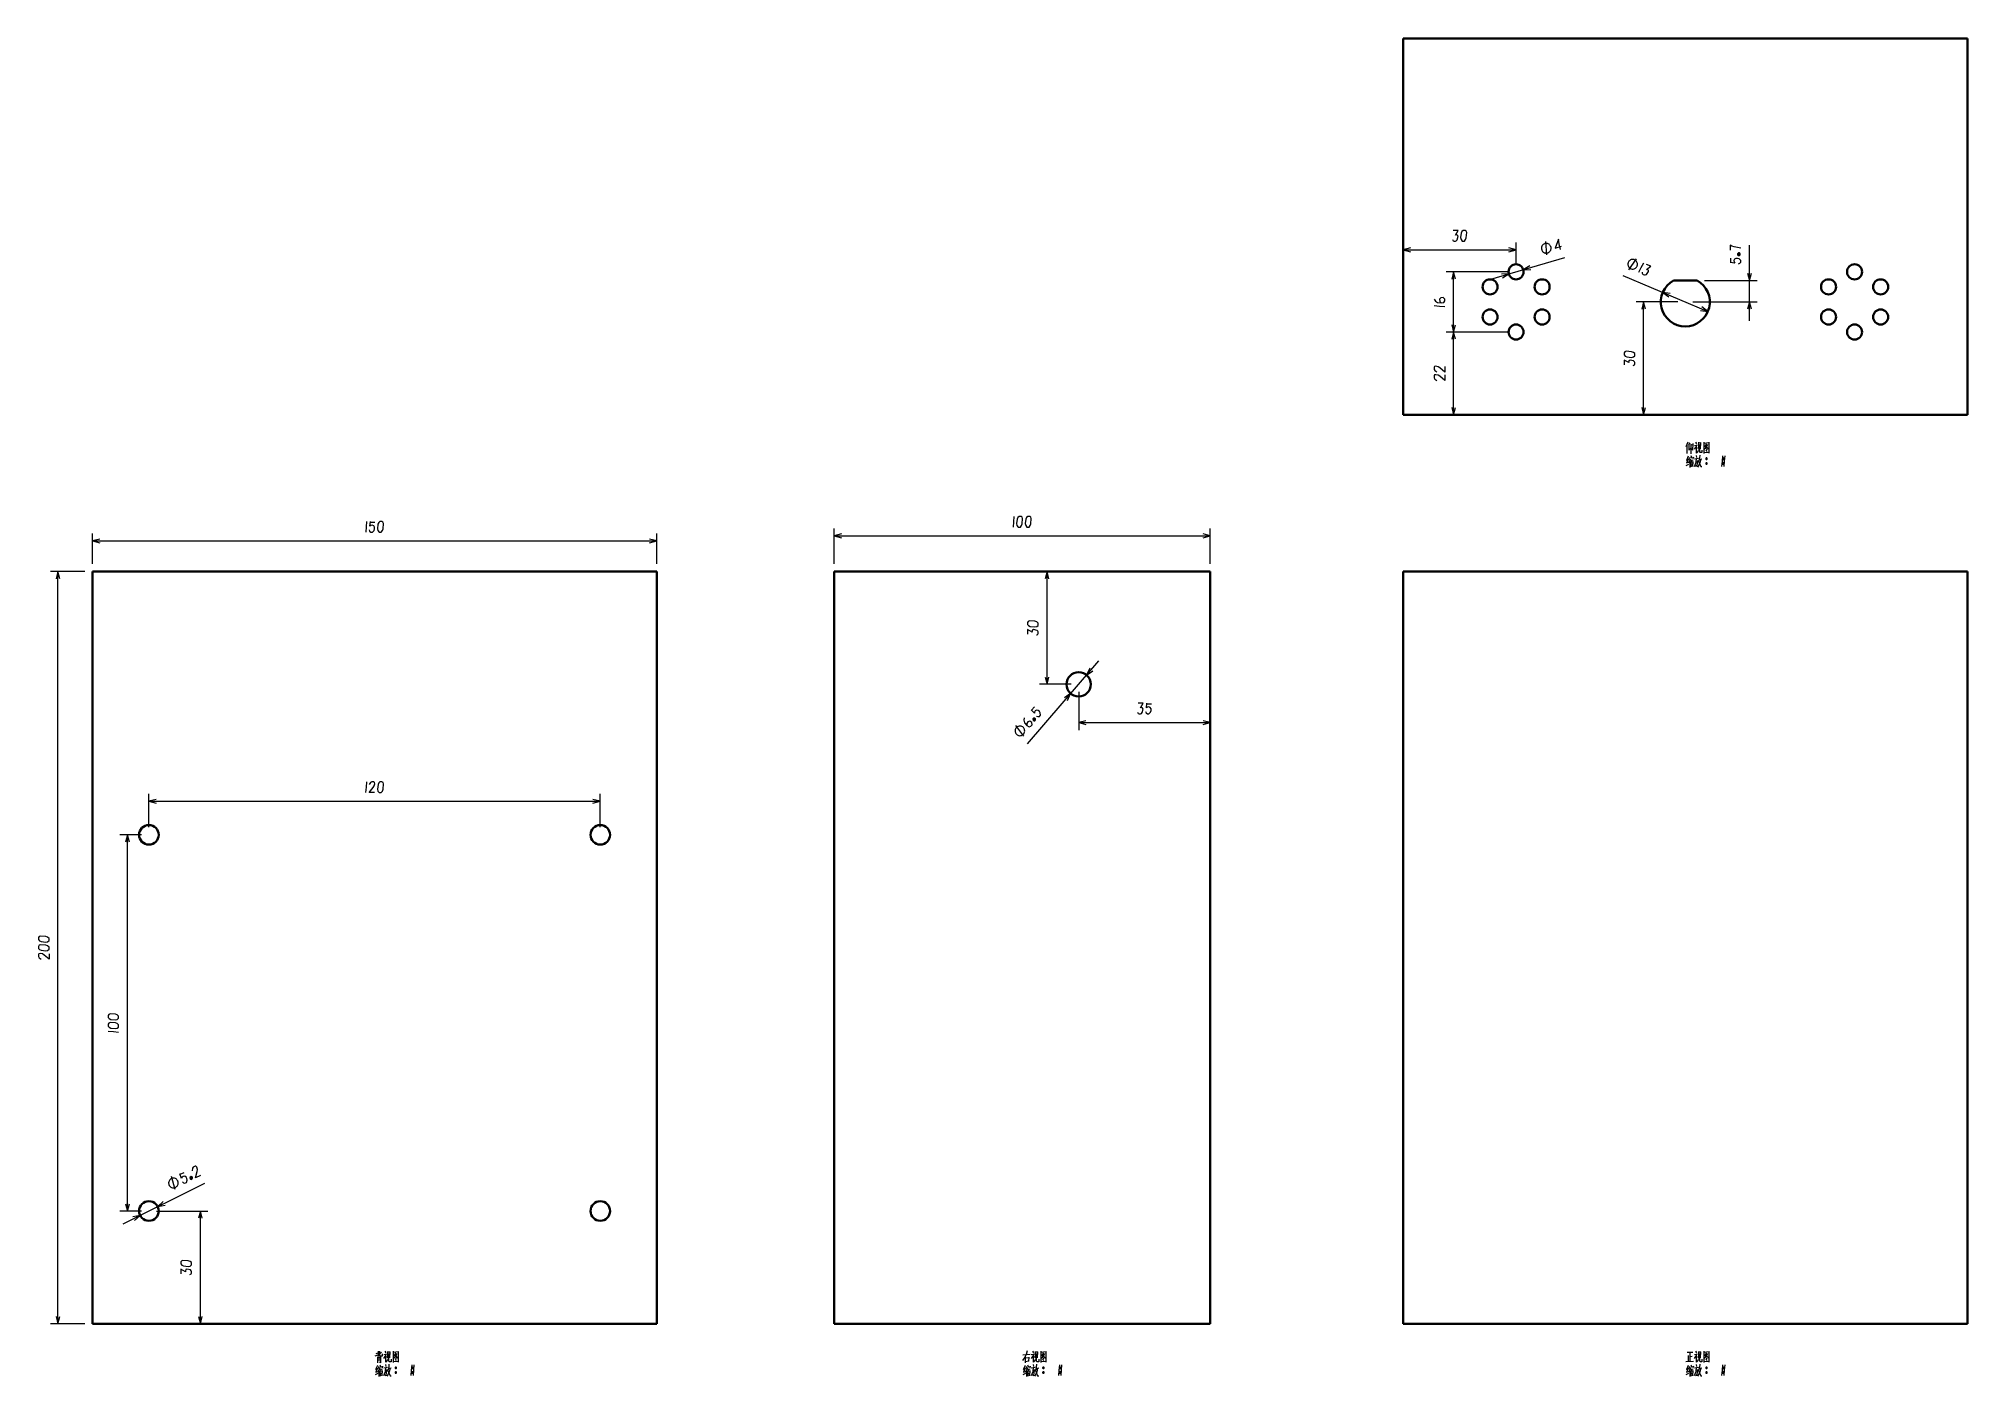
# Model space of a CAD drawing. Extents: x 73 to 586, y 102 to 457.
import ezdxf

# ---------------------------------------------------------------- set-up
doc = ezdxf.new("R2010")
doc.units = 0

msp = doc.modelspace()

# ---------------------------------------------------------------- linework, layer by layer
at = {"color": 7, "lineweight": 35}
for p, q in [((435.81, 357.3), (435.81, 457.3)), ((585.81, 457.3), (435.81, 457.3)), ((585.81, 357.3), (585.81, 457.3)), ((585.81, 357.3), (435.81, 357.3)), ((237.32, 315.65), (87.32, 315.65)), ((87.32, 315.65), (87.32, 115.65)), ((237.32, 115.65), (237.32, 315.65)), ((384.52, 315.65), (284.52, 315.65)), ((284.52, 315.65), (284.52, 115.65)), ((384.52, 315.65), (384.52, 115.65)), ((435.81, 315.65), (585.81, 315.65)), ((435.81, 115.65), (435.81, 315.65)), ((585.81, 315.65), (585.81, 115.65)), ((87.32, 115.65), (237.32, 115.65)), ((384.52, 115.65), (284.52, 115.65)), ((585.81, 115.65), (435.81, 115.65))]:
    msp.add_line(p, q, dxfattribs=at)
at = {"color": 7, "lineweight": 13}
for p, q in [((435.81, 401.13), (465.81, 401.13)), ((527.89, 382.3), (527.89, 402.4)), ((459.1, 393.32), (478.77, 399.11)), ((494.17, 394.36), (516.8, 384.76)), ((499.73, 357.3), (499.73, 387.3)), ((449.2, 357.3), (449.2, 379.3)), ((87.32, 323.76), (237.32, 323.76)), ((284.52, 325.11), (384.52, 325.11)), ((78.14, 115.65), (78.14, 315.65)), ((341.1, 285.65), (341.1, 315.65)), ((335.89, 269.85), (354.91, 291.89)), ((349.52, 275.47), (384.52, 275.47)), ((102.32, 254.55), (222.32, 254.55)), ((96.62, 145.65), (96.62, 245.65)), ((95.52, 142.25), (117.16, 153.06)), ((116, 115.65), (116, 145.65))]:
    msp.add_line(p, q, dxfattribs=at)
at = {"color": 7, "lineweight": 13, "ltscale": 0.145719}
msp.add_line((465.81, 397.3), (465.81, 403.13), dxfattribs=at)
at = {"color": 7, "lineweight": 13, "ltscale": 0.415212}
for p, q in [((463.81, 395.3), (447.2, 395.3)), ((463.81, 379.3), (447.2, 379.3)), ((463.81, 379.3), (447.2, 379.3))]:
    msp.add_line(p, q, dxfattribs=at)
at = {"color": 7, "lineweight": 13, "ltscale": 0.4}
msp.add_line((449.2, 379.3), (449.2, 395.3), dxfattribs=at)
at = {"color": 7, "lineweight": 35, "ltscale": 0.156205}
msp.add_line((507.69, 393), (513.94, 393), dxfattribs=at)
at = {"color": 7, "lineweight": 13, "ltscale": 0.348712}
msp.add_line((515.94, 393), (529.89, 393), dxfattribs=at)
at = {"color": 7, "lineweight": 13, "ltscale": 0.277081}
msp.add_line((508.81, 387.3), (497.73, 387.3), dxfattribs=at)
at = {"color": 7, "lineweight": 13, "ltscale": 0.426814}
msp.add_line((512.81, 387.3), (529.89, 387.3), dxfattribs=at)
at = {"color": 7, "lineweight": 13, "ltscale": 0.202918}
for p, q in [((87.32, 317.65), (87.32, 325.76)), ((237.32, 317.65), (237.32, 325.76))]:
    msp.add_line(p, q, dxfattribs=at)
at = {"color": 7, "lineweight": 13, "ltscale": 0.23661}
for p, q in [((284.52, 317.65), (284.52, 327.11)), ((384.52, 317.65), (384.52, 327.11))]:
    msp.add_line(p, q, dxfattribs=at)
at = {"color": 7, "lineweight": 13, "ltscale": 0.229675}
for p, q in [((85.32, 315.65), (76.14, 315.65)), ((85.32, 115.65), (76.14, 115.65))]:
    msp.add_line(p, q, dxfattribs=at)
at = {"color": 7, "lineweight": 13, "ltscale": 0.210406}
msp.add_line((347.52, 285.65), (339.1, 285.65), dxfattribs=at)
at = {"color": 7, "lineweight": 13, "ltscale": 0.254477}
msp.add_line((349.52, 283.65), (349.52, 273.47), dxfattribs=at)
at = {"color": 7, "lineweight": 13, "ltscale": 0.222502}
for p, q in [((102.32, 247.65), (102.32, 256.55)), ((222.32, 247.65), (222.32, 256.55))]:
    msp.add_line(p, q, dxfattribs=at)
at = {"color": 7, "lineweight": 13, "ltscale": 0.142492}
for p, q in [((100.32, 245.65), (94.62, 245.65)), ((100.32, 145.65), (94.62, 145.65))]:
    msp.add_line(p, q, dxfattribs=at)
at = {"color": 7, "lineweight": 13, "ltscale": 0.34202}
msp.add_line((104.32, 145.65), (118, 145.65), dxfattribs=at)
at = {"color": 7, "lineweight": 13}
for points in [[(448.94, 403.93), (449.01, 403.72), (449.12, 403.55), (449.33, 403.48), (449.75, 403.48), (449.92, 403.58), (450.17, 403.79), (450.38, 404.74), (450.24, 404.98), (449.96, 405.12), (449.68, 405.05), (450.38, 406.28), (449.12, 406.28)], [(437.75, 401.65), (435.81, 401.13), (437.75, 400.61)], [(463.88, 400.61), (465.81, 401.13), (463.88, 401.65)], [(474, 399.79), (473.69, 403.35)], [(477.61, 401.22), (477.3, 402.77), (477.05, 403.97), (476.21, 401.61), (477.89, 402.11)], [(525.54, 401.63), (523.82, 401.91), (523.19, 402.15), (522.74, 402.4), (522.74, 401.03)], [(524.84, 399.7), (524.84, 400.26)], [(525.05, 400.33), (525.05, 399.63)], [(525.26, 399.7), (525.26, 400.26)], [(449.72, 393.37), (449.2, 395.3), (448.69, 393.37)], [(469.44, 396.91), (467.73, 395.86), (469.73, 395.91)], [(495.81, 395.83), (497.82, 398.78)], [(499.65, 397.62), (499.01, 396.38), (498.37, 395.13)], [(499.38, 395.19), (499.37, 394.97), (499.39, 394.77), (499.56, 394.62), (499.95, 394.46), (500.15, 394.49), (500.46, 394.58), (501.02, 395.37), (500.99, 395.65), (500.78, 395.89), (500.5, 395.94), (501.62, 396.79), (500.46, 397.28)], [(524.91, 397.43), (525.29, 397.57), (525.54, 397.88), (525.54, 398.3), (525.12, 398.72), (524.7, 398.86), (524.24, 398.86), (523.86, 398.65), (523.72, 398.27), (523.79, 397.88), (524, 397.64), (522.74, 397.78)], [(522.88, 397.78), (522.88, 398.93)], [(527.37, 394.93), (527.89, 393), (528.4, 394.93)], [(462.19, 393.69), (463.89, 394.73), (461.9, 394.69)], [(506.81, 389.56), (504.83, 389.84), (506.41, 388.61)], [(444.05, 388.07), (444.37, 387.54), (444.96, 387.16), (445.87, 387.02), (446.61, 387.12), (446.85, 387.58), (446.85, 388.07), (446.43, 388.49), (445.8, 388.42), (445.49, 388), (445.52, 387.44), (445.91, 387.05)], [(444.05, 386.32), (445.45, 386.21), (446.85, 386.11)], [(500.25, 385.37), (499.73, 387.3), (499.21, 385.37)], [(514.82, 385.04), (516.8, 384.76), (515.22, 385.99)], [(528.4, 385.37), (527.89, 387.3), (527.37, 385.37)], [(448.69, 381.23), (449.2, 379.3), (449.72, 381.23)], [(449.72, 377.37), (449.2, 379.3), (448.69, 377.37)], [(446.85, 370.12), (446.85, 368.65), (445.52, 369.77), (445.1, 370.05), (444.51, 370.19), (444.16, 370.12), (444.05, 369.94), (444.05, 369.35), (444.19, 369.03), (444.75, 368.68)], [(496.93, 370.43), (497.14, 370.5), (497.31, 370.6), (497.38, 370.81), (497.38, 371.23), (497.28, 371.41), (497.07, 371.65), (496.12, 371.86), (495.88, 371.72), (495.74, 371.44), (495.81, 371.16), (494.58, 371.86), (494.58, 370.6)], [(446.85, 367.88), (446.85, 366.41), (445.52, 367.53), (445.1, 367.81), (444.51, 367.95), (444.16, 367.88), (444.05, 367.7), (444.05, 367.11), (444.19, 366.79), (444.75, 366.44)], [(448.69, 359.23), (449.2, 357.3), (449.72, 359.23)], [(499.21, 359.23), (499.73, 357.3), (500.25, 359.23)], [(511.51, 350.05), (510.92, 348.76)], [(511.3, 347.01), (511.3, 348.23), (511.3, 349.49)], [(511.72, 349.35), (512.14, 349.88)], [(511.72, 349.49), (511.72, 347.92)], [(512.28, 349.53), (512.28, 348.23), (512.28, 346.9)], [(512.28, 349.32), (512.81, 349.39)], [(512.77, 347.92), (512.88, 349.63)], [(513.86, 349.35), (513.68, 348.86), (513.19, 348.13)], [(513.23, 349.14), (513.79, 349.21)], [(513.51, 350.02), (513.79, 349.6)], [(513.68, 348.86), (513.68, 347.08)], [(514.28, 349.98), (514.28, 348.3)], [(514.94, 349.81), (514.28, 349.74)], [(514.59, 349.39), (514.49, 348.34)], [(514.87, 348.23), (514.94, 349.91)], [(515.71, 350.02), (515.71, 348.55), (515.71, 347.04)], [(515.71, 349.98), (515.71, 348.58), (515.71, 347.18)], [(517.18, 349.84), (515.71, 349.7)], [(516.48, 349.56), (515.92, 348.76)], [(516.24, 349), (516.94, 348.27)], [(516.27, 349.21), (516.73, 349.28)], [(516.27, 348.51), (516.48, 348.79)], [(516.48, 348.79), (516.83, 349.42)], [(517.15, 347.22), (517.15, 348.58), (517.18, 349.98)], [(511.02, 343.82), (511.72, 344.21)], [(511.48, 345.26), (511.06, 345.12)], [(511.55, 346.27), (511.09, 345.19)], [(511.13, 344.49), (511.65, 344.66)], [(511.62, 345.5), (511.16, 344.49)], [(511.93, 344.98), (511.62, 344.49)], [(511.72, 347.92), (512.25, 348.44)], [(511.86, 345.96), (511.76, 345.4)], [(511.86, 345.82), (512.91, 345.96)], [(512.11, 345.54), (511.93, 344.98)], [(511.97, 345.05), (511.97, 343.33)], [(512.18, 345.26), (512.88, 345.36)], [(512.25, 346.45), (512.42, 346.06)], [(512.25, 344.84), (512.28, 343.44)], [(512.25, 344.73), (512.77, 344.8)], [(512.28, 344.17), (512.67, 344.24)], [(512.74, 343.68), (512.32, 343.61)], [(512.49, 345.29), (512.42, 344.73)], [(512.77, 347.92), (512.49, 348.27)], [(512.81, 344.91), (512.74, 343.51)], [(512.95, 346.06), (512.81, 345.61)], [(513.72, 345.68), (513.61, 344.77), (513.51, 344.35), (513.19, 343.47)], [(513.23, 345.61), (514.28, 345.75)], [(514.03, 345.19), (513.93, 344.35), (513.79, 343.51), (513.58, 343.79)], [(513.65, 345.01), (514.03, 345.08)], [(513.68, 348.69), (514, 348.37)], [(513.72, 346.52), (513.82, 345.96)], [(513.79, 347.08), (514.07, 347.36)], [(514.42, 343.93), (514.03, 343.4)], [(514.07, 347.36), (514.31, 347.71)], [(514.42, 345.19), (514.24, 344.63)], [(514.49, 348.34), (514.31, 347.71)], [(514.35, 344.94), (514.91, 343.51)], [(514.56, 345.82), (514.42, 345.19)], [(514.7, 344.56), (514.42, 343.93)], [(514.49, 345.43), (515.19, 345.57)], [(514.63, 346.55), (514.56, 345.82)], [(514.63, 347.36), (514.63, 348.44)], [(514.77, 347.25), (514.63, 347.36)], [(514.91, 345.5), (514.7, 344.56)], [(515.19, 347.25), (514.77, 347.25)], [(515.19, 347.88), (515.19, 347.25)], [(515.71, 347.29), (517.08, 347.39)], [(515.78, 348.09), (516.27, 348.51)], [(516.24, 347.92), (516.59, 347.53)], [(516.24, 345.64), (516.62, 345.64)], [(516.24, 344.38), (516.62, 344.38)], [(516.27, 345.75), (516.59, 345.75)], [(516.27, 345.5), (516.59, 345.5)], [(516.27, 344.49), (516.59, 344.49)], [(516.27, 344.24), (516.59, 344.24)], [(516.34, 348.3), (516.59, 348.02)], [(516.94, 348.27), (517.11, 348.3)], [(517.15, 347.11), (517.15, 347.22), (517.08, 347.39)], [(520.68, 346.38), (520.58, 344.98), (520.47, 343.58)], [(520.68, 345.64), (521.07, 345.64)], [(520.68, 344.38), (521.07, 344.38)], [(520.72, 345.75), (521.03, 345.75)], [(520.72, 345.5), (521.03, 345.5)], [(520.72, 344.49), (521.03, 344.49)], [(520.72, 344.24), (521.03, 344.24)], [(521.28, 346.38), (521.17, 344.98), (521.07, 343.58)], [(514.91, 343.51), (515.22, 343.51)], [(160.17, 328.91), (160.07, 327.51), (159.96, 326.11)], [(160.87, 326.74), (161.01, 326.36), (161.33, 326.11), (161.75, 326.11), (162.17, 326.53), (162.31, 326.95), (162.31, 327.41), (162.1, 327.79), (161.71, 327.93), (161.33, 327.86), (161.08, 327.65), (161.22, 328.91)], [(161.22, 328.77), (162.38, 328.77)], [(332.31, 330.26), (332.21, 328.86), (332.1, 327.46)], [(89.26, 324.28), (87.32, 323.76), (89.26, 323.25)], [(235.39, 323.25), (237.32, 323.76), (235.39, 324.28)], [(286.45, 325.63), (284.52, 325.11), (286.45, 324.59)], [(382.59, 324.59), (384.52, 325.11), (382.59, 325.63)], [(78.65, 313.72), (78.14, 315.65), (77.62, 313.72)], [(341.62, 313.72), (341.1, 315.65), (340.58, 313.72)], [(338.3, 298.78), (338.51, 298.85), (338.68, 298.95), (338.75, 299.16), (338.75, 299.58), (338.65, 299.76), (338.44, 300), (337.49, 300.21), (337.25, 300.07), (337.11, 299.79), (337.18, 299.51), (335.95, 300.21), (335.95, 298.95)], [(340.58, 287.58), (341.1, 285.65), (341.62, 287.58)], [(352.51, 289.91), (351.64, 288.11), (353.3, 289.23)], [(346.52, 281.39), (347.39, 283.19), (345.74, 282.06)], [(338.29, 277.2), (338.68, 277.06), (339.07, 277.13), (339.34, 277.45), (339.3, 278.05), (339.07, 278.43), (338.73, 278.72), (338.3, 278.82), (337.94, 278.62), (337.74, 278.28), (337.74, 277.96), (336.88, 278.88)], [(336.98, 278.79), (337.74, 279.67)], [(365.2, 278.27), (365.27, 278.06), (365.37, 277.89), (365.58, 277.82), (366, 277.82), (366.18, 277.92), (366.42, 278.13), (366.63, 279.08), (366.49, 279.32), (366.21, 279.46), (365.93, 279.39), (366.63, 280.62), (365.37, 280.62)], [(367.33, 278.45), (367.47, 278.06), (367.79, 277.82), (368.21, 277.82), (368.63, 278.24), (368.77, 278.66), (368.77, 279.11), (368.56, 279.5), (368.17, 279.64), (367.79, 279.57), (367.54, 279.36), (367.68, 280.62)], [(367.68, 280.48), (368.84, 280.48)], [(334.98, 271.87), (332.79, 274.68)], [(335, 276.71), (334.9, 276.11), (335.1, 275.43), (335.7, 274.73), (336.32, 274.33), (336.8, 274.51), (337.12, 274.88), (337.08, 275.48), (336.56, 275.83), (336.04, 275.72), (335.7, 275.27), (335.74, 274.73)], [(337.37, 276.24), (337.74, 276.66)], [(337.94, 276.58), (337.48, 276.05)], [(337.69, 275.97), (338.05, 276.39)], [(351.45, 275.99), (349.52, 275.47), (351.45, 274.95)], [(382.59, 274.95), (384.52, 275.47), (382.59, 275.99)], [(160.15, 259.7), (160.05, 258.3), (159.94, 256.9)], [(162.32, 256.9), (160.85, 256.9), (161.97, 258.23), (162.25, 258.65), (162.39, 259.24), (162.32, 259.59), (162.15, 259.7), (161.55, 259.7), (161.24, 259.56), (160.89, 259)], [(104.26, 255.07), (102.32, 254.55), (104.26, 254.03)], [(220.39, 254.03), (222.32, 254.55), (220.39, 255.07)], [(97.14, 243.72), (96.62, 245.65), (96.11, 243.72)], [(75.79, 214.04), (75.79, 212.57), (74.46, 213.69), (74.04, 213.97), (73.44, 214.11), (73.09, 214.04), (72.99, 213.86), (72.99, 213.27), (73.13, 212.95), (73.69, 212.6)], [(91.47, 193.44), (92.87, 193.34), (94.27, 193.23)], [(109.31, 151.37), (108.37, 154.81)], [(111.23, 153.42), (111.52, 153.14), (111.91, 153.06), (112.29, 153.25), (112.48, 153.81), (112.42, 154.25), (112.21, 154.66), (111.85, 154.91), (111.45, 154.86), (111.13, 154.63), (111.01, 154.33), (110.57, 155.52)], [(110.63, 155.4), (111.67, 155.91)], [(113.23, 154.5), (113.73, 154.75)], [(113.89, 154.6), (113.26, 154.28)], [(113.42, 154.13), (113.92, 154.38)], [(116.05, 155.13), (114.73, 154.47), (115.14, 156.16), (115.2, 156.66), (115.06, 157.26), (114.84, 157.54), (114.64, 157.55), (114.11, 157.29), (113.89, 157.02), (113.83, 156.37)], [(96.11, 147.58), (96.62, 145.65), (97.14, 147.58)], [(98.5, 143.16), (100, 144.49), (98.04, 144.09)], [(106.15, 148.14), (104.65, 146.81), (106.61, 147.21)], [(116.52, 143.72), (116, 145.65), (115.49, 143.72)], [(113.2, 128.78), (113.41, 128.85), (113.58, 128.95), (113.65, 129.16), (113.65, 129.58), (113.55, 129.76), (113.34, 130), (112.39, 130.21), (112.15, 130.07), (112.01, 129.79), (112.08, 129.51), (110.85, 130.21), (110.85, 128.95)], [(77.62, 117.58), (78.14, 115.65), (78.65, 117.58)], [(115.49, 117.58), (116, 115.65), (116.52, 117.58)], [(162.71, 107.77), (163.23, 107.91)], [(163.23, 108.37), (163.23, 107.04)], [(163.62, 108.37), (163.62, 107.28)], [(164.18, 108.09), (163.62, 107.56)], [(165.37, 107.7), (165.19, 107.21), (164.7, 106.48)], [(165.02, 108.37), (165.3, 107.95)], [(165.79, 108.33), (165.79, 106.65)], [(166.45, 108.16), (165.79, 108.09)], [(166.1, 107.74), (166, 106.69)], [(166.38, 106.58), (166.45, 108.26)], [(167.22, 108.37), (167.22, 106.9), (167.22, 105.39)], [(167.22, 108.33), (167.22, 106.93), (167.22, 105.53)], [(168.69, 108.19), (167.22, 108.05)], [(167.99, 107.91), (167.43, 107.11)], [(167.99, 107.14), (168.34, 107.77)], [(168.66, 105.57), (168.66, 106.93), (168.69, 108.33)], [(335.85, 108.47), (335.57, 107.49)], [(337.56, 107.7), (337.39, 107.21), (336.9, 106.48)], [(337.21, 108.37), (337.49, 107.95)], [(337.98, 108.33), (337.98, 106.65)], [(338.65, 108.16), (337.98, 108.09)], [(338.3, 107.74), (338.19, 106.69)], [(338.58, 106.58), (338.65, 108.26)], [(339.42, 108.37), (339.42, 106.9), (339.42, 105.39)], [(339.42, 108.33), (339.42, 106.93), (339.42, 105.53)], [(340.89, 108.19), (339.42, 108.05)], [(340.19, 107.91), (339.63, 107.11)], [(340.19, 107.14), (340.54, 107.77)], [(340.85, 105.57), (340.85, 106.93), (340.89, 108.33)], [(511.27, 108.09), (512.77, 108.16)], [(512.04, 108.09), (512.04, 106.93), (512.04, 105.74)], [(513.86, 107.7), (513.68, 107.21), (513.19, 106.48)], [(513.51, 108.37), (513.79, 107.95)], [(514.28, 108.33), (514.28, 106.65)], [(514.94, 108.16), (514.28, 108.09)], [(514.59, 107.74), (514.49, 106.69)], [(514.87, 106.58), (514.94, 108.26)], [(515.71, 108.37), (515.71, 106.9), (515.71, 105.39)], [(515.71, 108.33), (515.71, 106.93), (515.71, 105.53)], [(517.18, 108.19), (515.71, 108.05)], [(516.48, 107.91), (515.92, 107.11)], [(516.48, 107.14), (516.83, 107.77)], [(517.15, 105.57), (517.15, 106.93), (517.18, 108.33)], [(162.5, 107.11), (163.23, 107.39)], [(162.99, 103.61), (162.57, 103.47)], [(163.06, 104.62), (162.6, 103.54)], [(162.64, 102.84), (163.16, 103.01)], [(163.13, 103.85), (162.67, 102.84)], [(163.06, 106.93), (163.06, 105.29)], [(163.06, 106.76), (163.9, 106.83)], [(163.06, 106.34), (163.72, 106.41)], [(163.06, 106.02), (163.72, 106.09)], [(163.44, 103.33), (163.13, 102.84)], [(163.37, 104.31), (163.27, 103.75)], [(163.37, 104.17), (164.42, 104.31)], [(163.62, 103.89), (163.44, 103.33)], [(163.48, 103.4), (163.48, 101.68)], [(163.62, 107.28), (163.72, 107.14)], [(163.9, 105.32), (163.62, 105.57)], [(163.69, 103.61), (164.39, 103.71)], [(163.72, 107.14), (164.42, 107.18)], [(163.76, 104.8), (163.93, 104.41)], [(163.76, 103.19), (163.79, 101.79)], [(163.76, 103.08), (164.28, 103.15)], [(163.79, 102.52), (164.18, 102.59)], [(163.9, 106.9), (163.9, 105.32)], [(164, 103.64), (163.93, 103.08)], [(164.32, 103.26), (164.25, 101.86)], [(164.46, 104.41), (164.32, 103.96)], [(164.42, 107.18), (164.39, 107.67)], [(165.23, 104.03), (165.12, 103.12), (165.02, 102.7), (164.7, 101.82)], [(164.74, 107.49), (165.3, 107.56)], [(164.74, 103.96), (165.79, 104.1)], [(165.54, 103.54), (165.44, 102.7), (165.3, 101.86), (165.09, 102.14)], [(165.16, 103.36), (165.54, 103.43)], [(165.19, 107.21), (165.19, 105.43)], [(165.19, 107.04), (165.51, 106.72)], [(165.23, 104.87), (165.33, 104.31)], [(165.3, 105.43), (165.58, 105.71)], [(165.58, 105.71), (165.82, 106.06)], [(165.93, 103.54), (165.75, 102.98)], [(166, 106.69), (165.82, 106.06)], [(165.86, 103.29), (166.42, 101.86)], [(166.07, 104.17), (165.93, 103.54)], [(166.21, 102.91), (165.93, 102.28)], [(166, 103.78), (166.7, 103.92)], [(166.14, 104.9), (166.07, 104.17)], [(166.14, 105.71), (166.14, 106.79)], [(166.28, 105.6), (166.14, 105.71)], [(166.42, 103.85), (166.21, 102.91)], [(166.7, 105.6), (166.28, 105.6)], [(166.7, 106.23), (166.7, 105.6)], [(167.22, 105.64), (168.59, 105.74)], [(167.29, 106.44), (167.78, 106.86)], [(167.75, 107.35), (168.45, 106.62)], [(167.75, 106.27), (168.1, 105.88)], [(167.75, 103.99), (168.13, 103.99)], [(167.75, 102.73), (168.13, 102.73)], [(167.78, 107.56), (168.24, 107.63)], [(167.78, 106.86), (167.99, 107.14)], [(167.78, 104.1), (168.1, 104.1)], [(167.78, 103.85), (168.1, 103.85)], [(167.78, 102.84), (168.1, 102.84)], [(167.78, 102.59), (168.1, 102.59)], [(167.85, 106.65), (168.1, 106.37)], [(168.45, 106.62), (168.62, 106.65)], [(168.66, 105.46), (168.66, 105.57), (168.59, 105.74)], [(172.19, 104.73), (172.09, 103.33), (171.98, 101.93)], [(172.19, 103.99), (172.58, 103.99)], [(172.19, 102.73), (172.58, 102.73)], [(172.23, 104.1), (172.54, 104.1)], [(172.23, 103.85), (172.54, 103.85)], [(172.23, 102.84), (172.54, 102.84)], [(172.23, 102.59), (172.54, 102.59)], [(172.79, 104.73), (172.68, 103.33), (172.58, 101.93)], [(334.66, 105.88), (335.25, 106.83)], [(334.69, 107.42), (336.65, 107.63)], [(335.18, 103.61), (334.76, 103.47)], [(335.25, 104.62), (334.8, 103.54)], [(334.83, 102.84), (335.36, 103.01)], [(335.32, 103.85), (334.87, 102.84)], [(335.25, 106.83), (335.57, 107.49)], [(335.32, 106.9), (335.32, 105.32)], [(335.32, 106.58), (336.23, 106.69)], [(336.23, 105.71), (335.32, 105.6)], [(335.64, 103.33), (335.32, 102.84)], [(335.57, 104.31), (335.46, 103.75)], [(335.57, 104.17), (336.62, 104.31)], [(335.81, 103.89), (335.64, 103.33)], [(335.67, 103.4), (335.67, 101.68)], [(335.88, 103.61), (336.58, 103.71)], [(335.95, 104.8), (336.13, 104.41)], [(335.95, 103.19), (335.99, 101.79)], [(335.95, 103.08), (336.48, 103.15)], [(335.99, 102.52), (336.37, 102.59)], [(336.2, 103.64), (336.13, 103.08)], [(336.27, 106.79), (336.16, 105.71)], [(336.51, 103.26), (336.44, 101.86)], [(336.65, 104.41), (336.51, 103.96)], [(337.42, 104.03), (337.32, 103.12), (337.21, 102.7), (336.9, 101.82)], [(336.93, 107.49), (337.49, 107.56)], [(336.93, 103.96), (337.98, 104.1)], [(337.74, 103.54), (337.63, 102.7), (337.49, 101.86), (337.28, 102.14)], [(337.35, 103.36), (337.74, 103.43)], [(337.39, 107.21), (337.39, 105.43)], [(337.39, 107.04), (337.7, 106.72)], [(337.42, 104.87), (337.53, 104.31)], [(337.49, 105.43), (337.77, 105.71)], [(337.77, 105.71), (338.02, 106.06)], [(338.12, 103.54), (337.95, 102.98)], [(338.19, 106.69), (338.02, 106.06)], [(338.05, 103.29), (338.61, 101.86)], [(338.26, 104.17), (338.12, 103.54)], [(338.4, 102.91), (338.12, 102.28)], [(338.19, 103.78), (338.89, 103.92)], [(338.33, 104.9), (338.26, 104.17)], [(338.33, 105.71), (338.33, 106.79)], [(338.47, 105.6), (338.33, 105.71)], [(338.61, 103.85), (338.4, 102.91)], [(338.89, 105.6), (338.47, 105.6)], [(338.89, 106.23), (338.89, 105.6)], [(339.42, 105.64), (340.78, 105.74)], [(339.49, 106.44), (339.98, 106.86)], [(339.94, 107.35), (340.64, 106.62)], [(339.94, 106.27), (340.29, 105.88)], [(339.94, 103.99), (340.33, 103.99)], [(339.94, 102.73), (340.33, 102.73)], [(339.98, 107.56), (340.43, 107.63)], [(339.98, 106.86), (340.19, 107.14)], [(339.98, 104.1), (340.29, 104.1)], [(339.98, 103.85), (340.29, 103.85)], [(339.98, 102.84), (340.29, 102.84)], [(339.98, 102.59), (340.29, 102.59)], [(340.05, 106.65), (340.29, 106.37)], [(340.64, 106.62), (340.82, 106.65)], [(340.85, 105.46), (340.85, 105.57), (340.78, 105.74)], [(344.39, 104.73), (344.28, 103.33), (344.18, 101.93)], [(344.39, 103.99), (344.77, 103.99)], [(344.39, 102.73), (344.77, 102.73)], [(344.42, 104.1), (344.74, 104.1)], [(344.42, 103.85), (344.74, 103.85)], [(344.42, 102.84), (344.74, 102.84)], [(344.42, 102.59), (344.74, 102.59)], [(344.98, 104.73), (344.88, 103.33), (344.77, 101.93)], [(510.99, 105.67), (512.95, 105.78)], [(511.48, 103.61), (511.06, 103.47)], [(511.55, 104.62), (511.09, 103.54)], [(511.13, 102.84), (511.65, 103.01)], [(511.62, 103.85), (511.16, 102.84)], [(511.55, 107.28), (511.55, 105.71)], [(511.93, 103.33), (511.62, 102.84)], [(511.86, 104.31), (511.76, 103.75)], [(511.86, 104.17), (512.91, 104.31)], [(512.11, 103.89), (511.93, 103.33)], [(511.97, 103.4), (511.97, 101.68)], [(512.04, 106.97), (512.67, 107.04)], [(512.18, 103.61), (512.88, 103.71)], [(512.25, 104.8), (512.42, 104.41)], [(512.25, 103.19), (512.28, 101.79)], [(512.25, 103.08), (512.77, 103.15)], [(512.28, 102.52), (512.67, 102.59)], [(512.49, 103.64), (512.42, 103.08)], [(512.81, 103.26), (512.74, 101.86)], [(512.95, 104.41), (512.81, 103.96)], [(513.72, 104.03), (513.61, 103.12), (513.51, 102.7), (513.19, 101.82)], [(513.23, 107.49), (513.79, 107.56)], [(513.23, 103.96), (514.28, 104.1)], [(514.03, 103.54), (513.93, 102.7), (513.79, 101.86), (513.58, 102.14)], [(513.65, 103.36), (514.03, 103.43)], [(513.68, 107.21), (513.68, 105.43)], [(513.68, 107.04), (514, 106.72)], [(513.72, 104.87), (513.82, 104.31)], [(513.79, 105.43), (514.07, 105.71)], [(514.07, 105.71), (514.31, 106.06)], [(514.42, 103.54), (514.24, 102.98)], [(514.49, 106.69), (514.31, 106.06)], [(514.35, 103.29), (514.91, 101.86)], [(514.56, 104.17), (514.42, 103.54)], [(514.7, 102.91), (514.42, 102.28)], [(514.49, 103.78), (515.19, 103.92)], [(514.63, 104.9), (514.56, 104.17)], [(514.63, 105.71), (514.63, 106.79)], [(514.77, 105.6), (514.63, 105.71)], [(514.91, 103.85), (514.7, 102.91)], [(515.19, 105.6), (514.77, 105.6)], [(515.19, 106.23), (515.19, 105.6)], [(515.71, 105.64), (517.08, 105.74)], [(515.78, 106.44), (516.27, 106.86)], [(516.24, 107.35), (516.94, 106.62)], [(516.24, 106.27), (516.59, 105.88)], [(516.24, 103.99), (516.62, 103.99)], [(516.24, 102.73), (516.62, 102.73)], [(516.27, 107.56), (516.73, 107.63)], [(516.27, 106.86), (516.48, 107.14)], [(516.27, 104.1), (516.59, 104.1)], [(516.27, 103.85), (516.59, 103.85)], [(516.27, 102.84), (516.59, 102.84)], [(516.27, 102.59), (516.59, 102.59)], [(516.34, 106.65), (516.59, 106.37)], [(516.94, 106.62), (517.11, 106.65)], [(517.15, 105.46), (517.15, 105.57), (517.08, 105.74)], [(520.68, 104.73), (520.58, 103.33), (520.47, 101.93)], [(520.68, 103.99), (521.07, 103.99)], [(520.68, 102.73), (521.07, 102.73)], [(520.72, 104.1), (521.03, 104.1)], [(520.72, 103.85), (521.03, 103.85)], [(520.72, 102.84), (521.03, 102.84)], [(520.72, 102.59), (521.03, 102.59)], [(521.28, 104.73), (521.17, 103.33), (521.07, 101.93)], [(162.53, 102.17), (163.23, 102.56)], [(164.25, 102.03), (163.83, 101.96)], [(165.93, 102.28), (165.54, 101.75)], [(166.42, 101.86), (166.73, 101.86)], [(334.73, 102.17), (335.43, 102.56)], [(336.44, 102.03), (336.02, 101.96)], [(338.12, 102.28), (337.74, 101.75)], [(338.61, 101.86), (338.93, 101.86)], [(511.02, 102.17), (511.72, 102.56)], [(512.74, 102.03), (512.32, 101.96)], [(514.42, 102.28), (514.03, 101.75)], [(514.91, 101.86), (515.22, 101.86)]]:
    msp.add_lwpolyline(points, dxfattribs=at)
for points in [[(452.09, 403.48), (452.41, 403.86), (452.58, 404.35), (452.69, 405.75), (452.55, 406.1), (452.27, 406.28), (451.74, 406.28), (451.43, 406.03), (451.22, 405.58), (451.08, 404.39), (451.18, 403.86), (451.5, 403.48)], [(475.08, 401.93), (475.04, 402.05), (474.92, 402.25), (474.82, 402.41), (474.73, 402.5), (474.57, 402.64), (474.35, 402.75), (474.15, 402.82), (474.02, 402.84), (473.84, 402.85), (473.6, 402.84), (473.48, 402.8), (473.37, 402.77), (473.16, 402.65), (473.01, 402.54), (472.92, 402.45), (472.78, 402.29), (472.66, 402.08), (472.6, 401.87), (472.58, 401.75), (472.57, 401.56), (472.58, 401.32), (472.62, 401.21), (472.65, 401.1), (472.77, 400.89), (472.88, 400.74), (472.96, 400.64), (473.13, 400.51), (473.34, 400.39), (473.54, 400.33), (473.67, 400.3), (473.86, 400.3), (474.1, 400.31), (474.21, 400.34), (474.32, 400.37), (474.53, 400.5), (474.68, 400.6), (474.77, 400.69), (474.91, 400.85), (475.03, 401.07), (475.09, 401.27), (475.11, 401.4), (475.12, 401.58), (475.11, 401.82)], [(525.4, 399.84), (525.4, 400.12), (525.19, 400.33), (524.91, 400.33), (524.7, 400.12), (524.7, 399.84), (524.91, 399.63), (525.19, 399.63)], [(497.99, 396.81), (498.04, 396.91), (498.08, 397.15), (498.09, 397.34), (498.08, 397.47), (498.04, 397.67), (497.95, 397.9), (497.84, 398.08), (497.75, 398.18), (497.61, 398.3), (497.42, 398.44), (497.31, 398.49), (497.21, 398.54), (496.97, 398.57), (496.78, 398.59), (496.65, 398.58), (496.45, 398.54), (496.22, 398.45), (496.04, 398.33), (495.94, 398.25), (495.82, 398.11), (495.68, 397.92), (495.63, 397.81), (495.59, 397.7), (495.55, 397.46), (495.53, 397.28), (495.54, 397.15), (495.58, 396.94), (495.67, 396.71), (495.79, 396.54), (495.87, 396.44), (496.01, 396.32), (496.2, 396.17), (496.31, 396.13), (496.42, 396.08), (496.66, 396.04), (496.84, 396.03), (496.97, 396.04), (497.18, 396.08), (497.41, 396.17), (497.58, 396.28), (497.68, 396.37), (497.8, 396.51), (497.95, 396.7)], [(497.38, 373.58), (497, 373.89), (496.51, 374.07), (495.11, 374.17), (494.76, 374.03), (494.58, 373.75), (494.58, 373.23), (494.83, 372.91), (495.28, 372.7), (496.47, 372.56), (497, 372.67), (497.38, 372.98)], [(516.34, 345.43), (516.52, 345.43), (516.62, 345.54), (516.62, 345.71), (516.52, 345.82), (516.34, 345.82), (516.24, 345.71), (516.24, 345.54)], [(516.34, 344.17), (516.52, 344.17), (516.62, 344.28), (516.62, 344.45), (516.52, 344.56), (516.34, 344.56), (516.24, 344.45), (516.24, 344.28)], [(520.79, 345.43), (520.96, 345.43), (521.07, 345.54), (521.07, 345.71), (520.96, 345.82), (520.79, 345.82), (520.68, 345.71), (520.68, 345.54)], [(520.79, 344.17), (520.96, 344.17), (521.07, 344.28), (521.07, 344.45), (520.96, 344.56), (520.79, 344.56), (520.68, 344.45), (520.68, 344.28)], [(164.09, 326.11), (164.41, 326.5), (164.58, 326.99), (164.69, 328.39), (164.55, 328.74), (164.27, 328.91), (163.74, 328.91), (163.43, 328.67), (163.22, 328.21), (163.08, 327.02), (163.18, 326.5), (163.5, 326.11)], [(334.03, 327.46), (334.34, 327.85), (334.52, 328.34), (334.62, 329.74), (334.48, 330.09), (334.2, 330.26), (333.68, 330.26), (333.36, 330.02), (333.15, 329.56), (333.01, 328.37), (333.12, 327.85), (333.43, 327.46)], [(336.34, 327.46), (336.65, 327.85), (336.83, 328.34), (336.93, 329.74), (336.79, 330.09), (336.51, 330.26), (335.99, 330.26), (335.67, 330.02), (335.46, 329.56), (335.32, 328.37), (335.43, 327.85), (335.74, 327.46)], [(338.75, 301.93), (338.37, 302.24), (337.88, 302.42), (336.48, 302.52), (336.13, 302.38), (335.95, 302.1), (335.95, 301.58), (336.2, 301.26), (336.65, 301.05), (337.84, 300.91), (338.37, 301.02), (338.75, 301.33)], [(334.72, 274.25), (334.64, 274.32), (334.42, 274.43), (334.25, 274.5), (334.12, 274.53), (333.92, 274.56), (333.67, 274.54), (333.47, 274.48), (333.35, 274.43), (333.19, 274.34), (332.99, 274.2), (332.91, 274.11), (332.84, 274.02), (332.73, 273.81), (332.66, 273.64), (332.63, 273.51), (332.6, 273.3), (332.62, 273.06), (332.68, 272.85), (332.73, 272.73), (332.82, 272.58), (332.96, 272.38), (333.05, 272.3), (333.14, 272.23), (333.35, 272.12), (333.52, 272.05), (333.65, 272.02), (333.86, 271.99), (334.1, 272.01), (334.31, 272.06), (334.43, 272.11), (334.58, 272.21), (334.78, 272.35), (334.86, 272.44), (334.93, 272.52), (335.04, 272.74), (335.11, 272.91), (335.14, 273.04), (335.17, 273.24), (335.15, 273.49), (335.1, 273.69), (335.05, 273.81), (334.95, 273.97), (334.81, 274.17)], [(337.89, 275.98), (338.07, 276.19), (338.05, 276.49), (337.84, 276.67), (337.54, 276.65), (337.36, 276.44), (337.38, 276.14), (337.59, 275.96)], [(164.11, 256.9), (164.42, 257.28), (164.6, 257.77), (164.7, 259.17), (164.56, 259.52), (164.28, 259.7), (163.76, 259.7), (163.44, 259.45), (163.23, 259), (163.09, 257.81), (163.2, 257.28), (163.51, 256.9)], [(75.79, 218.13), (75.4, 218.45), (74.91, 218.62), (73.51, 218.73), (73.16, 218.59), (72.99, 218.31), (72.99, 217.78), (73.23, 217.47), (73.69, 217.26), (74.88, 217.12), (75.4, 217.22), (75.79, 217.54)], [(75.79, 215.82), (75.4, 216.14), (74.91, 216.31), (73.51, 216.42), (73.16, 216.28), (72.99, 216), (72.99, 215.47), (73.23, 215.16), (73.69, 214.95), (74.88, 214.81), (75.4, 214.91), (75.79, 215.23)], [(94.27, 197.47), (93.89, 197.78), (93.4, 197.96), (92, 198.06), (91.65, 197.92), (91.47, 197.64), (91.47, 197.12), (91.72, 196.8), (92.17, 196.59), (93.36, 196.45), (93.89, 196.56), (94.27, 196.87)], [(94.27, 195.16), (93.89, 195.47), (93.4, 195.65), (92, 195.75), (91.65, 195.61), (91.47, 195.33), (91.47, 194.81), (91.72, 194.49), (92.17, 194.28), (93.36, 194.14), (93.89, 194.25), (94.27, 194.56)], [(109.99, 153.67), (109.94, 153.77), (109.78, 153.95), (109.65, 154.08), (109.54, 154.16), (109.36, 154.27), (109.13, 154.34), (108.92, 154.37), (108.79, 154.37), (108.61, 154.35), (108.37, 154.29), (108.27, 154.24), (108.16, 154.19), (107.98, 154.03), (107.85, 153.9), (107.77, 153.8), (107.67, 153.62), (107.59, 153.38), (107.56, 153.17), (107.56, 153.04), (107.59, 152.86), (107.64, 152.62), (107.69, 152.52), (107.74, 152.42), (107.9, 152.23), (108.03, 152.1), (108.13, 152.02), (108.32, 151.92), (108.55, 151.84), (108.76, 151.81), (108.89, 151.81), (109.07, 151.84), (109.31, 151.89), (109.41, 151.94), (109.52, 152), (109.7, 152.15), (109.83, 152.28), (109.91, 152.39), (110.01, 152.57), (110.09, 152.81), (110.12, 153.01), (110.12, 153.14), (110.09, 153.33), (110.04, 153.56)], [(113.61, 154.06), (113.86, 154.19), (113.95, 154.47), (113.82, 154.72), (113.54, 154.82), (113.29, 154.69), (113.2, 154.41), (113.32, 154.16)], [(113.65, 131.93), (113.27, 132.24), (112.78, 132.42), (111.38, 132.52), (111.03, 132.38), (110.85, 132.1), (110.85, 131.58), (111.1, 131.26), (111.55, 131.05), (112.74, 130.91), (113.27, 131.02), (113.65, 131.33)], [(167.85, 103.78), (168.03, 103.78), (168.13, 103.89), (168.13, 104.06), (168.03, 104.17), (167.85, 104.17), (167.75, 104.06), (167.75, 103.89)], [(167.85, 102.52), (168.03, 102.52), (168.13, 102.63), (168.13, 102.8), (168.03, 102.91), (167.85, 102.91), (167.75, 102.8), (167.75, 102.63)], [(172.3, 103.78), (172.47, 103.78), (172.58, 103.89), (172.58, 104.06), (172.47, 104.17), (172.3, 104.17), (172.19, 104.06), (172.19, 103.89)], [(172.3, 102.52), (172.47, 102.52), (172.58, 102.63), (172.58, 102.8), (172.47, 102.91), (172.3, 102.91), (172.19, 102.8), (172.19, 102.63)], [(340.05, 103.78), (340.22, 103.78), (340.33, 103.89), (340.33, 104.06), (340.22, 104.17), (340.05, 104.17), (339.94, 104.06), (339.94, 103.89)], [(340.05, 102.52), (340.22, 102.52), (340.33, 102.63), (340.33, 102.8), (340.22, 102.91), (340.05, 102.91), (339.94, 102.8), (339.94, 102.63)], [(344.49, 103.78), (344.67, 103.78), (344.77, 103.89), (344.77, 104.06), (344.67, 104.17), (344.49, 104.17), (344.39, 104.06), (344.39, 103.89)], [(344.49, 102.52), (344.67, 102.52), (344.77, 102.63), (344.77, 102.8), (344.67, 102.91), (344.49, 102.91), (344.39, 102.8), (344.39, 102.63)], [(516.34, 103.78), (516.52, 103.78), (516.62, 103.89), (516.62, 104.06), (516.52, 104.17), (516.34, 104.17), (516.24, 104.06), (516.24, 103.89)], [(516.34, 102.52), (516.52, 102.52), (516.62, 102.63), (516.62, 102.8), (516.52, 102.91), (516.34, 102.91), (516.24, 102.8), (516.24, 102.63)], [(520.79, 103.78), (520.96, 103.78), (521.07, 103.89), (521.07, 104.06), (520.96, 104.17), (520.79, 104.17), (520.68, 104.06), (520.68, 103.89)], [(520.79, 102.52), (520.96, 102.52), (521.07, 102.63), (521.07, 102.8), (520.96, 102.91), (520.79, 102.91), (520.68, 102.8), (520.68, 102.63)]]:
    msp.add_lwpolyline(points, close=True, dxfattribs=at)
at = {"color": 7, "lineweight": 35}
for centre, radius in [((465.81, 395.3), 2), ((555.81, 395.3), 2), ((458.89, 391.3), 2), ((472.74, 391.3), 2), ((548.89, 391.3), 2), ((562.74, 391.3), 2), ((458.89, 383.3), 2), ((472.74, 383.3), 2), ((548.89, 383.3), 2), ((562.74, 383.3), 2), ((465.81, 379.3), 2), ((555.81, 379.3), 2), ((349.52, 285.65), 3.25), ((102.32, 245.65), 2.6), ((222.32, 245.65), 2.6), ((102.32, 145.65), 2.6), ((222.32, 145.65), 2.6)]:
    msp.add_circle(centre, radius, dxfattribs=at)
msp.add_arc((510.81, 387.3), 6.5, 118.7266, 61.2734, dxfattribs=at)

doc.saveas('drawing.dxf')
